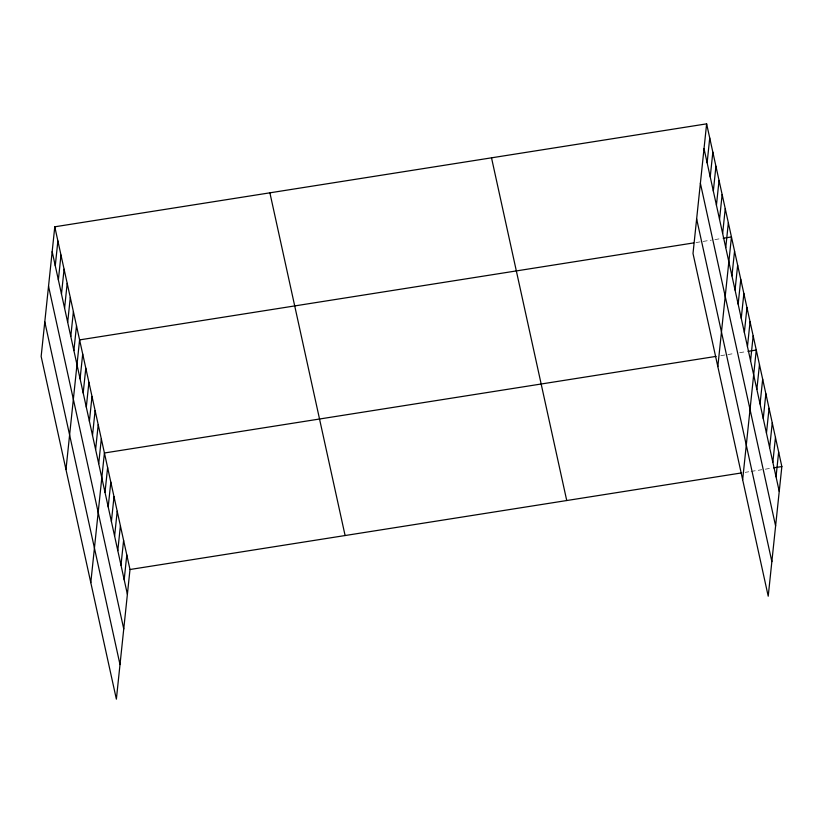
<?xml version="1.0" encoding="UTF-8"?>
<svg xmlns="http://www.w3.org/2000/svg" width="823" height="823" viewBox="0 0 823 823"><rect width="100%" height="100%" fill="white"/><g stroke="black" fill="none" stroke-linecap="round" stroke-linejoin="round"><path stroke-width="0.62" stroke-dasharray="4.12 3.09" d="M696.001 242.538L711.36 240.11M714.909 239.555L721.997 238.433M720.814 355.639L735.001 353.396M739.733 352.645L746.821 351.524M745.206 472.34L748.755 471.785M751.121 471.404L761.759 469.727M765.308 469.172L772.396 468.05"/><path stroke-width="1.23" d="M54.781 226.798L41.15 356.441L116.372 699.149L129.993 569.506L54.781 226.798L706.628 123.851L781.85 466.559L768.219 596.202L693.007 253.494L706.628 123.851M55.275 265.757L57.877 240.933M58.371 279.892L60.984 255.079M61.478 294.027L64.081 269.214M64.575 308.162L67.188 283.349M67.681 322.297L70.294 297.484M70.788 336.432L73.391 311.619M73.885 350.577L76.498 325.754M65.974 469.542L79.594 339.899L693.635 242.919M80.088 378.847L82.701 354.034M83.195 392.983L85.808 368.169M86.302 407.118L88.905 382.304M89.398 421.253L92.011 396.439M92.505 435.398L95.108 410.574M95.602 449.533L98.215 424.719M98.709 463.668L101.322 438.854M90.797 582.633L104.418 452.989L716.092 356.38M105.005 492.37L107.618 467.557M108.204 506.937L110.817 482.124M111.403 521.504L114.006 496.681M114.603 536.061L117.205 511.248M117.792 550.628L120.405 525.815M120.991 565.195L123.604 540.382M124.191 579.762L126.793 554.949M707.132 162.8L709.735 137.986M710.228 176.935L712.841 152.121M713.335 191.07L715.938 166.256M716.432 205.205L719.045 180.391M719.539 219.35L722.141 194.526M722.645 233.485L725.248 208.672M725.742 247.62L728.355 222.807M717.831 366.585L731.452 236.942L723.18 238.248M731.945 275.89L734.558 251.077M735.052 290.025L737.655 265.212M738.159 304.171L740.762 279.347M741.256 318.306L743.869 293.492M744.362 332.441L746.965 307.627M747.459 346.576L750.072 321.762M750.566 360.711L753.168 335.897M742.655 479.675L756.275 350.032L748.004 351.339M756.862 389.413L759.475 364.599M760.061 403.98L762.674 379.166M763.26 418.547L765.863 393.733M766.46 433.114L769.063 408.29M769.649 447.671L772.262 422.857M772.848 462.238L775.461 437.425M776.048 476.805L778.651 451.992M129.993 569.506L741.667 472.906M773.579 467.865L781.85 466.559M704.025 148.665L779.237 491.372M700.383 183.251L775.605 525.959M696.639 218.897L771.861 561.605M491.516 157.821L566.738 500.528M269.893 192.829L345.104 535.536M52.168 251.622L127.39 594.329M48.536 286.209L123.748 628.916M44.781 321.855L120.004 664.562"/></g></svg>
